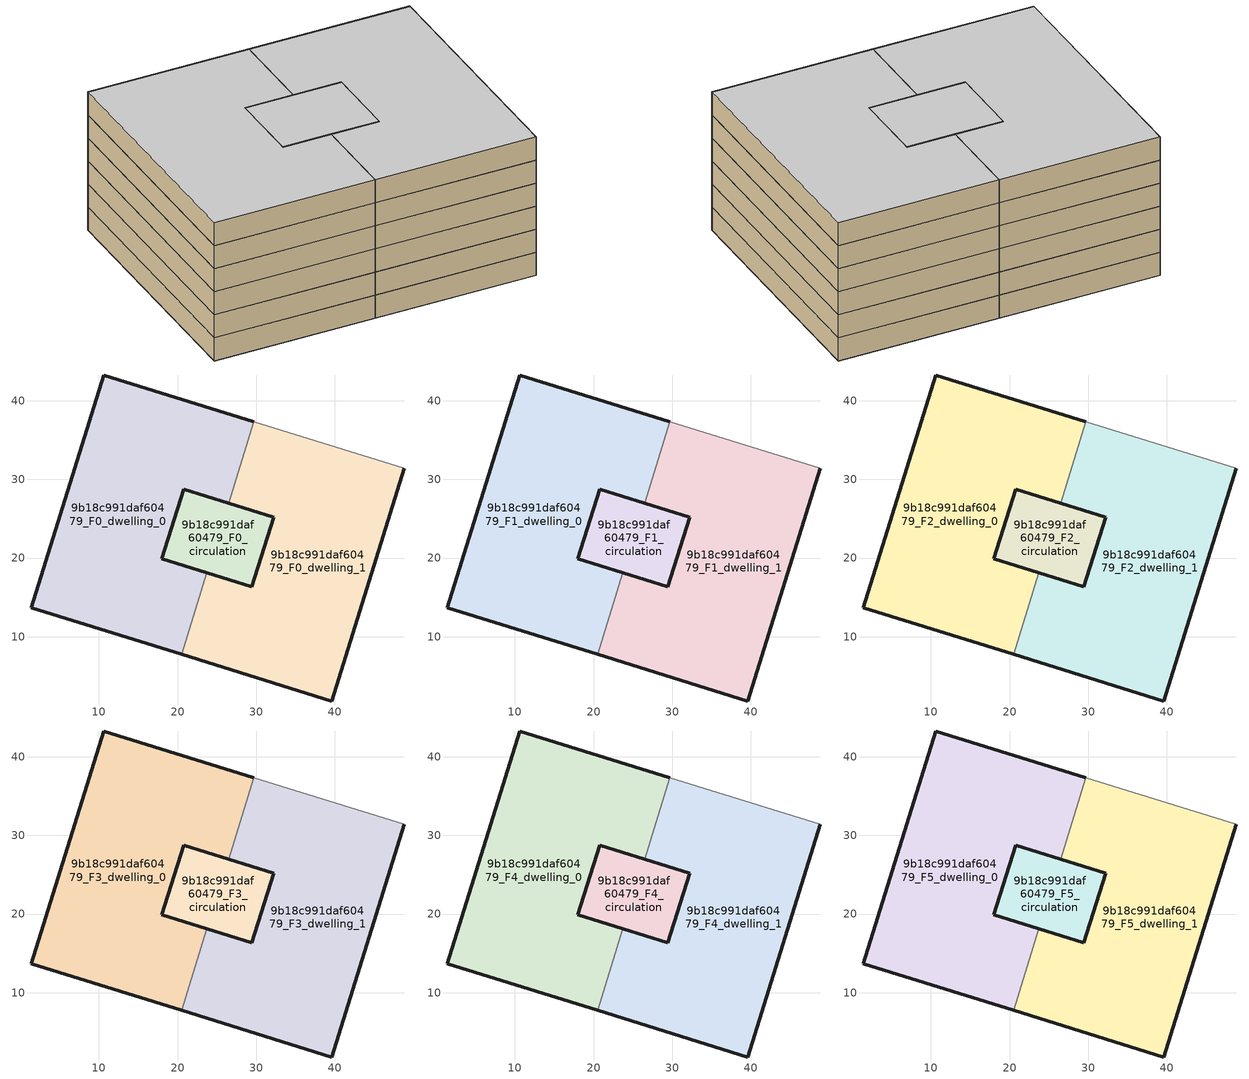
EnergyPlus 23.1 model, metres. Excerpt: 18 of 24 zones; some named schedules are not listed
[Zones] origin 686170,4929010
9b18c991daf60479_F0_dwelling_0
 floor ground (EU_floor_Construction): 20.51,7.75 23.72,18.11 18,19.89 20.75,28.76 26.48,26.98 29.7,37.33 10.61,43.26 1.42,13.68 z0
 wall outside (EU_wall_Construction): 26.48,26.98 20.75,28.76 18,19.89 23.72,18.11 / 20.51,7.75 1.42,13.68 10.61,43.26 29.7,37.33 z0:3
 wall to 9b18c991daf60479_F0_dwelling_1 (EU_wall_Construction): 29.7,37.33 26.48,26.98 / 23.72,18.11 20.51,7.75 z0:3
9b18c991daf60479_F0_dwelling_1
 floor ground (EU_floor_Construction): 39.6,1.83 48.79,31.4 29.7,37.33 26.48,26.98 32.21,25.2 29.45,16.33 23.72,18.11 20.51,7.75 z0
 wall outside (EU_wall_Construction): 23.72,18.11 29.45,16.33 32.21,25.2 26.48,26.98 / 48.79,31.4 39.6,1.83 20.51,7.75 z0:3
 wall adiabatic (EU_wall_Construction): 29.7,37.33 48.79,31.4 z0:3
9b18c991daf60479_F0_circulation
 floor ground (EU_floor_Construction): 29.45,16.33 32.21,25.2 20.75,28.76 18,19.89 z0
 wall outside (EU_wall_Construction): 20.75,28.76 32.21,25.2 29.45,16.33 18,19.89 20.75,28.76 z0:3
9b18c991daf60479_F1_dwelling_0
 floor to 9b18c991daf60479_F0_dwelling_0 (EU_floor_Construction): 20.51,7.75 23.72,18.11 18,19.89 20.75,28.76 26.48,26.98 29.7,37.33 10.61,43.26 1.42,13.68 z3
 wall outside (EU_wall_Construction): 26.48,26.98 20.75,28.76 18,19.89 23.72,18.11 / 20.51,7.75 1.42,13.68 10.61,43.26 29.7,37.33 z3:6
 wall to 9b18c991daf60479_F1_dwelling_1 (EU_wall_Construction): 29.7,37.33 26.48,26.98 / 23.72,18.11 20.51,7.75 z3:6
9b18c991daf60479_F1_dwelling_1
 floor to 9b18c991daf60479_F0_dwelling_1 (EU_floor_Construction): 39.6,1.83 48.79,31.4 29.7,37.33 26.48,26.98 32.21,25.2 29.45,16.33 23.72,18.11 20.51,7.75 z3
 wall outside (EU_wall_Construction): 23.72,18.11 29.45,16.33 32.21,25.2 26.48,26.98 / 48.79,31.4 39.6,1.83 20.51,7.75 z3:6
 wall adiabatic (EU_wall_Construction): 29.7,37.33 48.79,31.4 z3:6
9b18c991daf60479_F1_circulation
 floor to 9b18c991daf60479_F0_circulation (EU_floor_Construction): 29.45,16.33 32.21,25.2 20.75,28.76 18,19.89 z3
 wall outside (EU_wall_Construction): 20.75,28.76 32.21,25.2 29.45,16.33 18,19.89 20.75,28.76 z3:6
9b18c991daf60479_F2_dwelling_0
 floor to 9b18c991daf60479_F1_dwelling_0 (EU_floor_Construction): 20.51,7.75 23.72,18.11 18,19.89 20.75,28.76 26.48,26.98 29.7,37.33 10.61,43.26 1.42,13.68 z6
 wall outside (EU_wall_Construction): 26.48,26.98 20.75,28.76 18,19.89 23.72,18.11 / 20.51,7.75 1.42,13.68 10.61,43.26 29.7,37.33 z6:9
 wall to 9b18c991daf60479_F2_dwelling_1 (EU_wall_Construction): 29.7,37.33 26.48,26.98 / 23.72,18.11 20.51,7.75 z6:9
9b18c991daf60479_F2_dwelling_1
 floor to 9b18c991daf60479_F1_dwelling_1 (EU_floor_Construction): 39.6,1.83 48.79,31.4 29.7,37.33 26.48,26.98 32.21,25.2 29.45,16.33 23.72,18.11 20.51,7.75 z6
 wall outside (EU_wall_Construction): 23.72,18.11 29.45,16.33 32.21,25.2 26.48,26.98 / 48.79,31.4 39.6,1.83 20.51,7.75 z6:9
 wall adiabatic (EU_wall_Construction): 29.7,37.33 48.79,31.4 z6:9
9b18c991daf60479_F2_circulation
 floor to 9b18c991daf60479_F1_circulation (EU_floor_Construction): 29.45,16.33 32.21,25.2 20.75,28.76 18,19.89 z6
 wall outside (EU_wall_Construction): 20.75,28.76 32.21,25.2 29.45,16.33 18,19.89 20.75,28.76 z6:9
9b18c991daf60479_F3_dwelling_0
 floor to 9b18c991daf60479_F2_dwelling_0 (EU_floor_Construction): 20.51,7.75 23.72,18.11 18,19.89 20.75,28.76 26.48,26.98 29.7,37.33 10.61,43.26 1.42,13.68 z9
 wall outside (EU_wall_Construction): 26.48,26.98 20.75,28.76 18,19.89 23.72,18.11 / 20.51,7.75 1.42,13.68 10.61,43.26 29.7,37.33 z9:12
 wall to 9b18c991daf60479_F3_dwelling_1 (EU_wall_Construction): 29.7,37.33 26.48,26.98 / 23.72,18.11 20.51,7.75 z9:12
9b18c991daf60479_F3_dwelling_1
 floor to 9b18c991daf60479_F2_dwelling_1 (EU_floor_Construction): 39.6,1.83 48.79,31.4 29.7,37.33 26.48,26.98 32.21,25.2 29.45,16.33 23.72,18.11 20.51,7.75 z9
 wall outside (EU_wall_Construction): 23.72,18.11 29.45,16.33 32.21,25.2 26.48,26.98 / 48.79,31.4 39.6,1.83 20.51,7.75 z9:12
 wall adiabatic (EU_wall_Construction): 29.7,37.33 48.79,31.4 z9:12
9b18c991daf60479_F3_circulation
 floor to 9b18c991daf60479_F2_circulation (EU_floor_Construction): 29.45,16.33 32.21,25.2 20.75,28.76 18,19.89 z9
 wall outside (EU_wall_Construction): 20.75,28.76 32.21,25.2 29.45,16.33 18,19.89 20.75,28.76 z9:12
9b18c991daf60479_F4_dwelling_0
 floor to 9b18c991daf60479_F3_dwelling_0 (EU_floor_Construction): 20.51,7.75 23.72,18.11 18,19.89 20.75,28.76 26.48,26.98 29.7,37.33 10.61,43.26 1.42,13.68 z12
 wall outside (EU_wall_Construction): 26.48,26.98 20.75,28.76 18,19.89 23.72,18.11 / 20.51,7.75 1.42,13.68 10.61,43.26 29.7,37.33 z12:15
 wall to 9b18c991daf60479_F4_dwelling_1 (EU_wall_Construction): 29.7,37.33 26.48,26.98 / 23.72,18.11 20.51,7.75 z12:15
9b18c991daf60479_F4_dwelling_1
 floor to 9b18c991daf60479_F3_dwelling_1 (EU_floor_Construction): 39.6,1.83 48.79,31.4 29.7,37.33 26.48,26.98 32.21,25.2 29.45,16.33 23.72,18.11 20.51,7.75 z12
 wall outside (EU_wall_Construction): 23.72,18.11 29.45,16.33 32.21,25.2 26.48,26.98 / 48.79,31.4 39.6,1.83 20.51,7.75 z12:15
 wall adiabatic (EU_wall_Construction): 29.7,37.33 48.79,31.4 z12:15
9b18c991daf60479_F4_circulation
 floor to 9b18c991daf60479_F3_circulation (EU_floor_Construction): 29.45,16.33 32.21,25.2 20.75,28.76 18,19.89 z12
 wall outside (EU_wall_Construction): 20.75,28.76 32.21,25.2 29.45,16.33 18,19.89 20.75,28.76 z12:15
9b18c991daf60479_F5_dwelling_0
 floor to 9b18c991daf60479_F4_dwelling_0 (EU_floor_Construction): 20.51,7.75 23.72,18.11 18,19.89 20.75,28.76 26.48,26.98 29.7,37.33 10.61,43.26 1.42,13.68 z15
 wall outside (EU_wall_Construction): 26.48,26.98 20.75,28.76 18,19.89 23.72,18.11 / 20.51,7.75 1.42,13.68 10.61,43.26 29.7,37.33 z15:18
 wall to 9b18c991daf60479_F5_dwelling_1 (EU_wall_Construction): 29.7,37.33 26.48,26.98 / 23.72,18.11 20.51,7.75 z15:18
 ceiling to 9b18c991daf60479_F6_dwelling_0 (EU_floor_Construction): 29.7,37.33 26.48,26.98 20.75,28.76 18,19.89 23.72,18.11 20.51,7.75 1.42,13.68 10.61,43.26 z18
9b18c991daf60479_F5_dwelling_1
 floor to 9b18c991daf60479_F4_dwelling_1 (EU_floor_Construction): 39.6,1.83 48.79,31.4 29.7,37.33 26.48,26.98 32.21,25.2 29.45,16.33 23.72,18.11 20.51,7.75 z15
 wall outside (EU_wall_Construction): 23.72,18.11 29.45,16.33 32.21,25.2 26.48,26.98 / 48.79,31.4 39.6,1.83 20.51,7.75 z15:18
 wall adiabatic (EU_wall_Construction): 29.7,37.33 48.79,31.4 z15:18
 ceiling to 9b18c991daf60479_F6_dwelling_1 (EU_floor_Construction): 48.79,31.4 39.6,1.83 20.51,7.75 23.72,18.11 29.45,16.33 32.21,25.2 26.48,26.98 29.7,37.33 z18
9b18c991daf60479_F5_circulation
 floor to 9b18c991daf60479_F4_circulation (EU_floor_Construction): 29.45,16.33 32.21,25.2 20.75,28.76 18,19.89 z15
 wall outside (EU_wall_Construction): 20.75,28.76 32.21,25.2 29.45,16.33 18,19.89 20.75,28.76 z15:18
 ceiling to 9b18c991daf60479_F6_circulation (EU_floor_Construction): 32.21,25.2 29.45,16.33 18,19.89 20.75,28.76 z18
[Building]
EU S2 Campaign: North Axis=0; Terrain=City; Solar Distribution=FullExterior
[Site:Location]
Bologna: Latitude=44.5; Longitude=11.25; Time Zone=1; Elevation=37
[SizingPeriod:WeatherFileDays]
AnnualSizingPeriod: Begin Month=1; Begin Day of Month=1; End Month=12; End Day of Month=31; Day of Week for Start Day=Monday; Use Weather File Daylight Saving Period=No; Use Weather File Rain and Snow Indicators=No
[MATERIAL]
EU_InternalMass_Material: Roughness=MediumRough; Thickness=0.1; Conductivity=1; Density=1800; Specific Heat=900; Thermal Absorptance=0.9; Solar Absorptance=0.7; Visible Absorptance=0.7
[MATERIAL:NOMASS] Roughness=MediumRough; Thermal Absorptance=0.9; Solar Absorptance=0.7; Visible Absorptance=0.7
Name | Thermal Resistance
EU_wall_NoMass | 0.905828
EU_floor_NoMass | 0.67114
[CONSTRUCTION]
EU_wall_Construction: EU_wall_NoMass
EU_floor_Construction: EU_floor_NoMass
EU_InternalMass_Construction: EU_InternalMass_Material
[ZONE] Type=1; Multiplier=1; Ceiling Height=autocalculate; Floor Area=autocalculate; Part of Total Floor Area=Yes
Name | Volume
9b18c991daf60479_F0_dwelling_0; 9b18c991daf60479_F1_dwelling_0; 9b18c991daf60479_F2_dwelling_0; 9b18c991daf60479_F3_dwelling_0; 9b18c991daf60479_F4_dwelling_0; 9b18c991daf60479_F5_dwelling_0 | 1690.19
9b18c991daf60479_F0_dwelling_1; 9b18c991daf60479_F1_dwelling_1; 9b18c991daf60479_F2_dwelling_1; 9b18c991daf60479_F3_dwelling_1; 9b18c991daf60479_F4_dwelling_1; 9b18c991daf60479_F5_dwelling_1 | 1690.21
9b18c991daf60479_F0_circulation; 9b18c991daf60479_F1_circulation; 9b18c991daf60479_F2_circulation; 9b18c991daf60479_F3_circulation; 9b18c991daf60479_F4_circulation; 9b18c991daf60479_F5_circulation | 334.343
[INTERNALMASS] Construction=EU_InternalMass_Construction; Surface Area=563.409
Name | Zone or ZoneList
9b18c991daf60479_F0_dwelling_0_EU_InternalMass | 9b18c991daf60479_F0_dwelling_0
9b18c991daf60479_F0_dwelling_1_EU_InternalMass | 9b18c991daf60479_F0_dwelling_1
9b18c991daf60479_F1_dwelling_0_EU_InternalMass | 9b18c991daf60479_F1_dwelling_0
9b18c991daf60479_F1_dwelling_1_EU_InternalMass | 9b18c991daf60479_F1_dwelling_1
9b18c991daf60479_F2_dwelling_0_EU_InternalMass | 9b18c991daf60479_F2_dwelling_0
9b18c991daf60479_F2_dwelling_1_EU_InternalMass | 9b18c991daf60479_F2_dwelling_1
9b18c991daf60479_F3_dwelling_0_EU_InternalMass | 9b18c991daf60479_F3_dwelling_0
9b18c991daf60479_F3_dwelling_1_EU_InternalMass | 9b18c991daf60479_F3_dwelling_1
9b18c991daf60479_F4_dwelling_0_EU_InternalMass | 9b18c991daf60479_F4_dwelling_0
9b18c991daf60479_F4_dwelling_1_EU_InternalMass | 9b18c991daf60479_F4_dwelling_1
9b18c991daf60479_F5_dwelling_0_EU_InternalMass | 9b18c991daf60479_F5_dwelling_0
9b18c991daf60479_F5_dwelling_1_EU_InternalMass | 9b18c991daf60479_F5_dwelling_1
[OTHEREQUIPMENT] Fuel Type=Electricity; Design Level Calculation Method=Watts/Area; Power per Zone Floor Area=1; Fraction Latent=0; Fraction Radiant=0; Fraction Lost=0; Carbon Dioxide Generation Rate=0; EndUse Subcategory=EU_Step8_InternalGains
Name | Zone or ZoneList or Space or SpaceList | Schedule
EU_Step8_InternalGain_9b18c991daf60479_F0_dwelling_0_f000 | 9b18c991daf60479_F0_dwelling_0 | EU_Step8_GainSchedule_9b18c991daf60479_F0_dwelling_0_f000
EU_Step8_InternalGain_9b18c991daf60479_F0_dwelling_1_f000 | 9b18c991daf60479_F0_dwelling_1 | EU_Step8_GainSchedule_9b18c991daf60479_F0_dwelling_1_f000
EU_Step8_InternalGain_9b18c991daf60479_F1_dwelling_0_f000 | 9b18c991daf60479_F1_dwelling_0 | EU_Step8_GainSchedule_9b18c991daf60479_F1_dwelling_0_f000
EU_Step8_InternalGain_9b18c991daf60479_F1_dwelling_1_f000 | 9b18c991daf60479_F1_dwelling_1 | EU_Step8_GainSchedule_9b18c991daf60479_F1_dwelling_1_f000
EU_Step8_InternalGain_9b18c991daf60479_F2_dwelling_0_f000 | 9b18c991daf60479_F2_dwelling_0 | EU_Step8_GainSchedule_9b18c991daf60479_F2_dwelling_0_f000
EU_Step8_InternalGain_9b18c991daf60479_F2_dwelling_1_f000 | 9b18c991daf60479_F2_dwelling_1 | EU_Step8_GainSchedule_9b18c991daf60479_F2_dwelling_1_f000
EU_Step8_InternalGain_9b18c991daf60479_F3_dwelling_0_f000 | 9b18c991daf60479_F3_dwelling_0 | EU_Step8_GainSchedule_9b18c991daf60479_F3_dwelling_0_f000
EU_Step8_InternalGain_9b18c991daf60479_F3_dwelling_1_f000 | 9b18c991daf60479_F3_dwelling_1 | EU_Step8_GainSchedule_9b18c991daf60479_F3_dwelling_1_f000
EU_Step8_InternalGain_9b18c991daf60479_F4_dwelling_0_f000 | 9b18c991daf60479_F4_dwelling_0 | EU_Step8_GainSchedule_9b18c991daf60479_F4_dwelling_0_f000
EU_Step8_InternalGain_9b18c991daf60479_F4_dwelling_1_f000 | 9b18c991daf60479_F4_dwelling_1 | EU_Step8_GainSchedule_9b18c991daf60479_F4_dwelling_1_f000
EU_Step8_InternalGain_9b18c991daf60479_F5_dwelling_0_f000 | 9b18c991daf60479_F5_dwelling_0 | EU_Step8_GainSchedule_9b18c991daf60479_F5_dwelling_0_f000
EU_Step8_InternalGain_9b18c991daf60479_F5_dwelling_1_f000 | 9b18c991daf60479_F5_dwelling_1 | EU_Step8_GainSchedule_9b18c991daf60479_F5_dwelling_1_f000
[ZONEINFILTRATION:DESIGNFLOWRATE] Schedule=EU_AlwaysOn; Design Flow Rate Calculation Method=Flow/Area; Flow Rate per Floor Area=0.0005; Constant Term Coefficient=1; Temperature Term Coefficient=0; Velocity Term Coefficient=0; Velocity Squared Term Coefficient=0
Name | Zone or ZoneList or Space or SpaceList
EU_Circulation_Infiltration_9b18c991daf60479_F0_circulation | 9b18c991daf60479_F0_circulation
EU_Circulation_Infiltration_9b18c991daf60479_F1_circulation | 9b18c991daf60479_F1_circulation
EU_Circulation_Infiltration_9b18c991daf60479_F2_circulation | 9b18c991daf60479_F2_circulation
EU_Circulation_Infiltration_9b18c991daf60479_F3_circulation | 9b18c991daf60479_F3_circulation
EU_Circulation_Infiltration_9b18c991daf60479_F4_circulation | 9b18c991daf60479_F4_circulation
EU_Circulation_Infiltration_9b18c991daf60479_F5_circulation | 9b18c991daf60479_F5_circulation
[ZONEVENTILATION:DESIGNFLOWRATE] Schedule=EU_AlwaysOn; Design Flow Rate Calculation Method=AirChanges/Hour; Air Changes per Hour=0.73129; Ventilation Type=Natural; Fan Pressure Rise=0; Fan Total Efficiency=1; Constant Term Coefficient=1; Temperature Term Coefficient=0; Velocity Term Coefficient=0; Velocity Squared Term Coefficient=0; Minimum Indoor Temperature=-100; Maximum Indoor Temperature=100; Delta Temperature=-100; Minimum Outdoor Temperature=-100; Maximum Outdoor Temperature=100; Maximum Wind Speed=40
Name | Zone or ZoneList or Space or SpaceList
EU_ConstantAir_9b18c991daf60479_F0_dwelling_0 | 9b18c991daf60479_F0_dwelling_0
EU_ConstantAir_9b18c991daf60479_F0_dwelling_1 | 9b18c991daf60479_F0_dwelling_1
EU_ConstantAir_9b18c991daf60479_F1_dwelling_0 | 9b18c991daf60479_F1_dwelling_0
EU_ConstantAir_9b18c991daf60479_F1_dwelling_1 | 9b18c991daf60479_F1_dwelling_1
EU_ConstantAir_9b18c991daf60479_F2_dwelling_0 | 9b18c991daf60479_F2_dwelling_0
EU_ConstantAir_9b18c991daf60479_F2_dwelling_1 | 9b18c991daf60479_F2_dwelling_1
EU_ConstantAir_9b18c991daf60479_F3_dwelling_0 | 9b18c991daf60479_F3_dwelling_0
EU_ConstantAir_9b18c991daf60479_F3_dwelling_1 | 9b18c991daf60479_F3_dwelling_1
EU_ConstantAir_9b18c991daf60479_F4_dwelling_0 | 9b18c991daf60479_F4_dwelling_0
EU_ConstantAir_9b18c991daf60479_F4_dwelling_1 | 9b18c991daf60479_F4_dwelling_1
EU_ConstantAir_9b18c991daf60479_F5_dwelling_0 | 9b18c991daf60479_F5_dwelling_0
EU_ConstantAir_9b18c991daf60479_F5_dwelling_1 | 9b18c991daf60479_F5_dwelling_1
[HVACTEMPLATE:THERMOSTAT] Constant Heating Setpoint=20; Constant Cooling Setpoint=50
EU_HeatOnly_9b18c991daf60479_F0_dwelling_0; EU_HeatOnly_9b18c991daf60479_F0_dwelling_1; EU_HeatOnly_9b18c991daf60479_F1_dwelling_0; EU_HeatOnly_9b18c991daf60479_F1_dwelling_1; EU_HeatOnly_9b18c991daf60479_F2_dwelling_0; EU_HeatOnly_9b18c991daf60479_F2_dwelling_1; EU_HeatOnly_9b18c991daf60479_F3_dwelling_0; EU_HeatOnly_9b18c991daf60479_F3_dwelling_1; EU_HeatOnly_9b18c991daf60479_F4_dwelling_0; EU_HeatOnly_9b18c991daf60479_F4_dwelling_1; EU_HeatOnly_9b18c991daf60479_F5_dwelling_0; EU_HeatOnly_9b18c991daf60479_F5_dwelling_1; EU_HeatOnly_9b18c991daf60479_F6_dwelling_0; EU_HeatOnly_9b18c991daf60479_F6_dwelling_1; EU_HeatOnly_9b18c991daf60479_F7_dwelling_0; EU_HeatOnly_9b18c991daf60479_F7_dwelling_1
[HVACTEMPLATE:ZONE:IDEALLOADSAIRSYSTEM] System Availability Schedule=EU_AlwaysOn; Maximum Heating Supply Air Temperature=50; Minimum Cooling Supply Air Temperature=13; Maximum Heating Supply Air Humidity Ratio=0.0156; Minimum Cooling Supply Air Humidity Ratio=0.0077; Heating Limit=NoLimit; Cooling Limit=NoLimit; Heating Availability Schedule=EU_AlwaysOn; Cooling Availability Schedule=EU_CoolingOff; Dehumidification Control Type=ConstantSensibleHeatRatio; Cooling Sensible Heat Ratio=0.7; Dehumidification Setpoint=60; Humidification Control Type=None; Humidification Setpoint=30; Outdoor Air Method=None; Outdoor Air Flow Rate per Person=0.00944; Outdoor Air Flow Rate per Zone Floor Area=0; Outdoor Air Flow Rate per Zone=0; Demand Controlled Ventilation Type=None; Outdoor Air Economizer Type=NoEconomizer; Heat Recovery Type=None; Sensible Heat Recovery Effectiveness=0.7; Latent Heat Recovery Effectiveness=0.65
Name | Template Thermostat
9b18c991daf60479_F0_dwelling_0 | EU_HeatOnly_9b18c991daf60479_F0_dwelling_0
9b18c991daf60479_F0_dwelling_1 | EU_HeatOnly_9b18c991daf60479_F0_dwelling_1
9b18c991daf60479_F1_dwelling_0 | EU_HeatOnly_9b18c991daf60479_F1_dwelling_0
9b18c991daf60479_F1_dwelling_1 | EU_HeatOnly_9b18c991daf60479_F1_dwelling_1
9b18c991daf60479_F2_dwelling_0 | EU_HeatOnly_9b18c991daf60479_F2_dwelling_0
9b18c991daf60479_F2_dwelling_1 | EU_HeatOnly_9b18c991daf60479_F2_dwelling_1
9b18c991daf60479_F3_dwelling_0 | EU_HeatOnly_9b18c991daf60479_F3_dwelling_0
9b18c991daf60479_F3_dwelling_1 | EU_HeatOnly_9b18c991daf60479_F3_dwelling_1
9b18c991daf60479_F4_dwelling_0 | EU_HeatOnly_9b18c991daf60479_F4_dwelling_0
9b18c991daf60479_F4_dwelling_1 | EU_HeatOnly_9b18c991daf60479_F4_dwelling_1
9b18c991daf60479_F5_dwelling_0 | EU_HeatOnly_9b18c991daf60479_F5_dwelling_0
9b18c991daf60479_F5_dwelling_1 | EU_HeatOnly_9b18c991daf60479_F5_dwelling_1
[SIZING:ZONE] Zone Cooling Design Supply Air Temperature Input Method=SupplyAirTemperature; Zone Cooling Design Supply Air Temperature=13; Zone Heating Design Supply Air Temperature Input Method=SupplyAirTemperature; Zone Heating Design Supply Air Temperature=50; Zone Cooling Design Supply Air Humidity Ratio=0.008; Zone Heating Design Supply Air Humidity Ratio=0.008; Cooling Design Air Flow Method=DesignDay; Cooling Design Air Flow Rate=0; Cooling Minimum Air Flow per Zone Floor Area=0.000762; Cooling Minimum Air Flow=0; Cooling Minimum Air Flow Fraction=0.2; Heating Design Air Flow Method=DesignDay; Heating Design Air Flow Rate=0; Heating Maximum Air Flow per Zone Floor Area=0.002032; Heating Maximum Air Flow=0.141576; Heating Maximum Air Flow Fraction=0.3; Account for Dedicated Outdoor Air System=No; Dedicated Outdoor Air System Control Strategy=NeutralSupplyAir; Dedicated Outdoor Air Low Setpoint Temperature for Design=autosize; Dedicated Outdoor Air High Setpoint Temperature for Design=autosize; Zone Load Sizing Method=Sensible Load Only No Latent Load; Zone Latent Cooling Design Supply Air Humidity Ratio Input Method=HumidityRatioDifference; Zone Cooling Design Supply Air Humidity Ratio Difference=0.005; Zone Latent Heating Design Supply Air Humidity Ratio Input Method=HumidityRatioDifference; Zone Humidification Design Supply Air Humidity Ratio Difference=0.005
9b18c991daf60479_F0_dwelling_0; 9b18c991daf60479_F0_dwelling_1; 9b18c991daf60479_F1_dwelling_0; 9b18c991daf60479_F1_dwelling_1; 9b18c991daf60479_F2_dwelling_0; 9b18c991daf60479_F2_dwelling_1; 9b18c991daf60479_F3_dwelling_0; 9b18c991daf60479_F3_dwelling_1; 9b18c991daf60479_F4_dwelling_0; 9b18c991daf60479_F4_dwelling_1; 9b18c991daf60479_F5_dwelling_0; 9b18c991daf60479_F5_dwelling_1
[SCHEDULE:FILE]
EU_Step8_GainSchedule_9b18c991daf60479_F0_dwelling_0_f000: File=../../schedules/9b18c991daf60479/9b18c991daf60479_F0_dwelling_0_f000_gain.csv; Column Number=1; Rows to Skip at Top=0; Number of Hours of Data=8760; Column Separator=Comma; Interpolate to Timestep=No; Minutes per Item=60; Adjust Schedule for Daylight Savings=Yes
